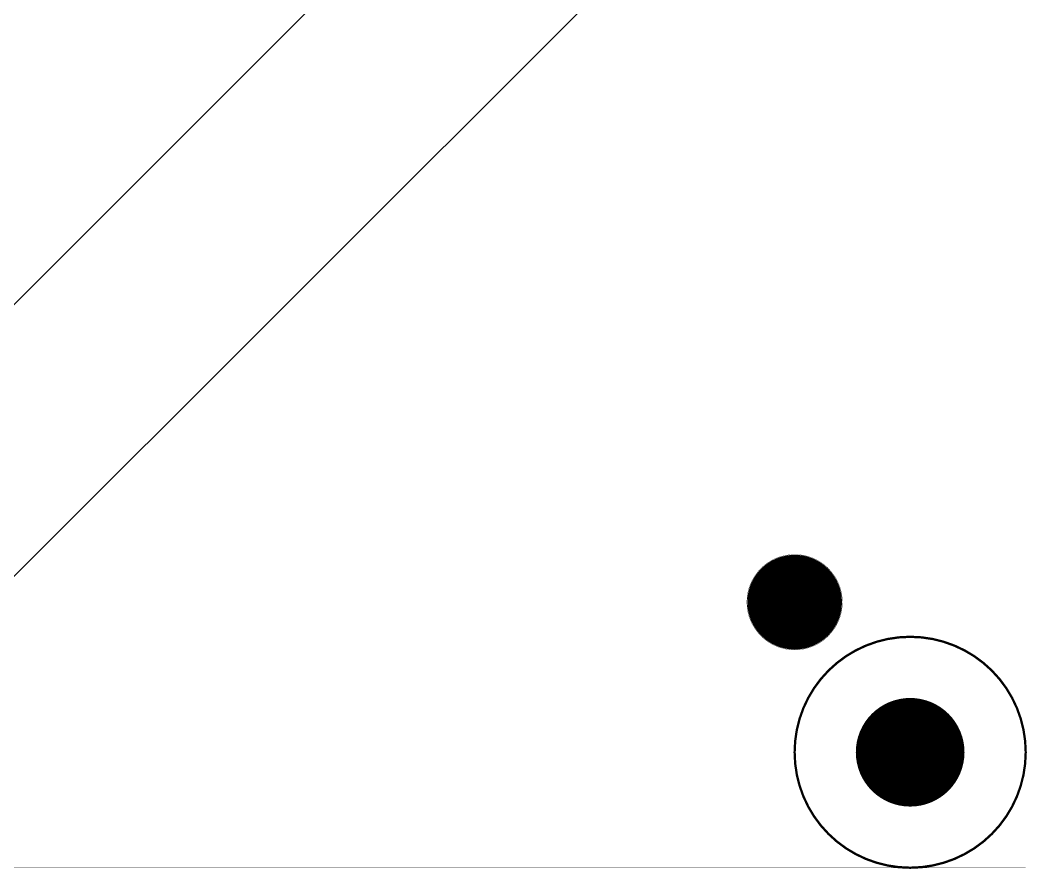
# Model space of a CAD drawing. Header units: millimetres. Extents: x 0 to 400, y 0 to 511.
# Drawn here: x 356.49 to 400.05, y -0.05 to 36.71 of the extents above; entities that cross this region are included whole.
import ezdxf

# ---------------------------------------------------------------- set-up
doc = ezdxf.new("R2010")
doc.units = ezdxf.units.MM
for name, color, linetype in [('BottomLayer', 5, 'Continuous'), ('BottomSolder', 6, 'Continuous'), ('Mechanical10', 56, 'Continuous'), ('MultiLayer', 9, 'Continuous'), ('PadHoleLayer', 156, 'Continuous'), ('TopLayer', 1, 'Continuous'), ('TopOverlay', 2, 'Continuous'), ('TopSolder', 216, 'Continuous')]:
    doc.layers.add(name, color=color, linetype=linetype)

# ---------------------------------------------------------------- blocks, each defined once
blk = doc.blocks.new('DRILL4_3_851')
at = {"layer": 'BottomLayer', "const_width": 2.25}
blk.add_lwpolyline([(-1.125, 0, 1), (1.125, 0, 1)], format="xyb", close=True, dxfattribs=at)
at = {"layer": 'BottomSolder', "const_width": 2.352}
blk.add_lwpolyline([(-1.176, 0, 1), (1.176, 0, 1)], format="xyb", close=True, dxfattribs=at)
at = {"layer": 'MultiLayer', "const_width": 2.25}
blk.add_lwpolyline([(-1.125, 0, 1), (1.125, 0, 1)], format="xyb", close=True, dxfattribs=at)
at = {"layer": 'PadHoleLayer', "const_width": 2.15}
blk.add_lwpolyline([(-1.075, 0, 1), (1.075, 0, 1)], format="xyb", close=True, dxfattribs=at)
at = {"layer": 'TopLayer', "const_width": 2.25}
blk.add_lwpolyline([(-1.125, 0, 1), (1.125, 0, 1)], format="xyb", close=True, dxfattribs=at)
at = {"layer": 'TopOverlay'}
for points, const_width in [([(5, 0, 1), (-5, 0, 1)], 0.1), ([(-5.025, 0, 1), (-4.975, 0, 1)], 0.05), ([(4.975, 0, 1), (5.025, 0, 1)], 0.05)]:
    blk.add_lwpolyline(points, format="xyb", close=True, dxfattribs=dict(at, const_width=const_width))
at = {"layer": 'TopSolder', "const_width": 2.352}
blk.add_lwpolyline([(-1.176, 0, 1), (1.176, 0, 1)], format="xyb", close=True, dxfattribs=at)

msp = doc.modelspace()

# ---------------------------------------------------------------- linework, layer by layer
at = {"layer": 'Mechanical10', "const_width": 0.01}
for points in [[(400, 0), (400, 428)], [(0, 0), (400, 0)]]:
    msp.add_lwpolyline(points, dxfattribs=at)
at = {"layer": 'Mechanical10', "const_width": 0.005}
msp.add_lwpolyline([(399.998, 0, 1), (400.002, 0, 1)], format="xyb", close=True, dxfattribs=at)
msp.add_lwpolyline([(399.998, 0, 1), (400.002, 0, 1)], format="xyb", close=True, dxfattribs=at)
at = {"layer": 'TopLayer'}
for p, q in [((348.325, 16.5), (387.1, 55.275)), ((395.126, 51.526), (351.6, 8))]:
    msp.add_line(p, q, dxfattribs=at)
for points, const_width in [([(392.066, 11.5, 1), (387.934, 11.5, 1)], 0.013), ([(389.625, 11.5, 1), (390.375, 11.5, 1)], 0.75), ([(387.931, 11.5, 1), (387.937, 11.5, 1)], 0.0065), ([(392.063, 11.5, 1), (392.069, 11.5, 1)], 0.0065)]:
    msp.add_lwpolyline(points, format="xyb", close=True, dxfattribs=dict(at, const_width=const_width))
at = {"layer": 'TopSolder', "const_width": 2.05}
msp.add_lwpolyline([(388.975, 11.5, 1), (391.025, 11.5, 1)], format="xyb", close=True, dxfattribs=at)

# ---------------------------------------------------------------- block references
msp.add_blockref('DRILL4_3_851', (395, 5))

doc.saveas('drawing.dxf')
